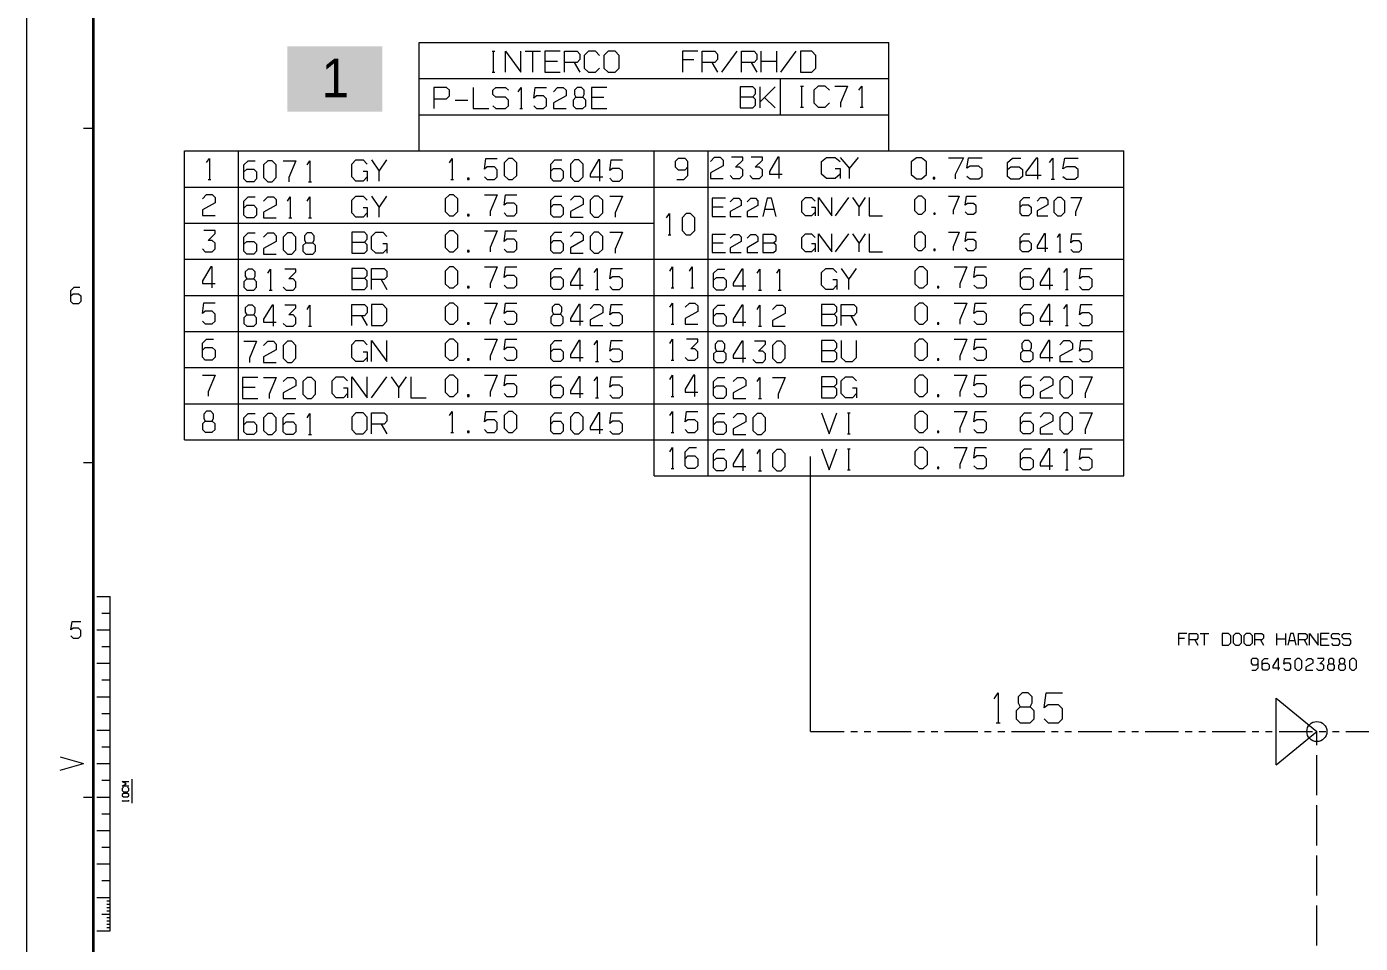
# Model space of a CAD drawing. Extents: x 3 to 1653, y -7 to 838.
# Drawn here: x 3.1 to 401.8, y 360.9 to 635 of the extents above; entities that cross this region are included whole.
import ezdxf

# ---------------------------------------------------------------- set-up
doc = ezdxf.new("R2010")
doc.units = 0
doc.linetypes.add('DASHED', pattern=[15, 12, -3])
doc.linetypes.add('PHANTOM', pattern=[20, 10, -2, 2, -2, 2, -2])
doc.layers.add('SOCKET', color=7, linetype='Continuous', lineweight=0)
doc.styles.add('DC_TEXTSTYLE4', font='arial.ttf', dxfattribs={"height": 0.2})

msp = doc.modelspace()

# ---------------------------------------------------------------- hatches: boundary and pattern name
at = {"layer": 'SOCKET', "linetype": 'Continuous', "lineweight": 0, "ltscale": 0.125, "true_color": 0xf8991e}
msp.add_hatch(color=30, dxfattribs=at).paths.add_polyline_path([(109.465, 609.596), (81.097, 609.587), (81.091, 629.087), (109.459, 629.096)])

# ---------------------------------------------------------------- linework, layer by layer
at = {"color": 3, "lineweight": 13}
for p, q in [((3.134, -5.388), (3.134, 835.612)), ((120.492, 630.226), (260.892, 630.226)), ((120.492, 597.826), (120.492, 630.226)), ((260.892, 597.826), (260.892, 630.226)), ((120.492, 619.426), (260.892, 619.426)), ((228.492, 608.626), (228.492, 619.426)), ((120.492, 608.626), (260.892, 608.626)), ((50.292, 587.026), (50.292, 597.826)), ((50.292, 597.826), (190.692, 597.826)), ((50.292, 597.826), (331.092, 597.826)), ((50.292, 587.026), (50.292, 597.826)), ((66.492, 587.026), (66.492, 597.826)), ((190.692, 587.026), (190.692, 597.826)), ((190.692, 587.026), (190.692, 597.826)), ((190.692, 597.826), (331.092, 597.826)), ((206.892, 587.026), (206.892, 597.826)), ((331.092, 587.026), (331.092, 597.826)), ((331.092, 587.026), (331.092, 597.826)), ((50.292, 576.226), (50.292, 587.026)), ((50.292, 587.026), (190.692, 587.026)), ((50.292, 587.026), (190.692, 587.026)), ((66.492, 576.226), (66.492, 587.026)), ((190.692, 576.226), (190.692, 587.026)), ((190.692, 587.026), (331.092, 587.026)), ((206.892, 565.426), (206.892, 587.026)), ((331.092, 565.426), (331.092, 587.026)), ((50.292, 565.426), (50.292, 576.226)), ((50.292, 576.226), (190.692, 576.226)), ((50.292, 576.226), (190.692, 576.226)), ((66.492, 565.426), (66.492, 576.226)), ((190.692, 565.426), (190.692, 576.226)), ((50.292, 554.626), (50.292, 565.426)), ((50.292, 565.426), (190.692, 565.426)), ((50.292, 565.426), (190.692, 565.426)), ((66.492, 554.626), (66.492, 565.426)), ((190.692, 554.626), (190.692, 565.426)), ((190.692, 554.626), (190.692, 565.426)), ((190.692, 565.426), (331.092, 565.426)), ((206.892, 554.626), (206.892, 565.426)), ((331.092, 554.626), (331.092, 565.426)), ((50.292, 554.626), (190.692, 554.626)), ((50.292, 543.826), (50.292, 554.626)), ((50.292, 554.626), (190.692, 554.626)), ((66.492, 543.826), (66.492, 554.626)), ((190.692, 554.626), (331.092, 554.626)), ((190.692, 543.826), (190.692, 554.626)), ((190.692, 554.626), (331.092, 554.626)), ((190.692, 543.826), (190.692, 554.626)), ((206.892, 543.826), (206.892, 554.626)), ((331.092, 543.826), (331.092, 554.626)), ((50.292, 533.026), (50.292, 543.826)), ((50.292, 543.826), (190.692, 543.826)), ((50.292, 543.826), (190.692, 543.826)), ((66.492, 533.026), (66.492, 543.826)), ((190.692, 543.826), (331.092, 543.826)), ((190.692, 533.026), (190.692, 543.826)), ((190.692, 543.826), (331.092, 543.826)), ((190.692, 533.026), (190.692, 543.826)), ((206.892, 533.026), (206.892, 543.826)), ((331.092, 533.026), (331.092, 543.826)), ((50.292, 522.226), (50.292, 533.026)), ((50.292, 533.026), (190.692, 533.026)), ((50.292, 533.026), (190.692, 533.026)), ((66.492, 522.226), (66.492, 533.026)), ((190.692, 522.226), (190.692, 533.026)), ((190.692, 522.226), (190.692, 533.026)), ((190.692, 522.226), (190.692, 533.026)), ((190.692, 533.026), (331.092, 533.026)), ((190.692, 533.026), (331.092, 533.026)), ((206.892, 522.226), (206.892, 533.026)), ((331.092, 522.226), (331.092, 533.026)), ((50.292, 511.426), (50.292, 522.226)), ((50.292, 522.226), (190.692, 522.226)), ((50.292, 522.226), (190.692, 522.226)), ((66.492, 511.426), (66.492, 522.226)), ((190.692, 511.426), (190.692, 522.226)), ((190.692, 522.226), (331.092, 522.226)), ((190.692, 511.426), (190.692, 522.226)), ((190.692, 522.226), (331.092, 522.226)), ((206.892, 511.426), (206.892, 522.226)), ((331.092, 511.426), (331.092, 522.226)), ((50.292, 511.426), (190.692, 511.426)), ((190.692, 511.426), (331.092, 511.426)), ((190.692, 500.626), (190.692, 511.426)), ((190.692, 511.426), (331.092, 511.426)), ((206.892, 500.626), (206.892, 511.426)), ((331.092, 500.626), (331.092, 511.426)), ((237.479, 424.196), (237.479, 506.406)), ((190.692, 500.626), (331.092, 500.626))]:
    msp.add_line(p, q, dxfattribs=at)
at = {"color": 3, "lineweight": 35}
msp.add_line((23.134, 8.612), (23.134, 825.612), dxfattribs=at)
at = {"color": 190, "lineweight": 13}
for p, q in [((20.134, 604.612), (23.134, 604.612)), ((20.134, 504.612), (23.134, 504.612)), ((24.134, 464.612), (28.134, 464.612)), ((28.134, 364.612), (28.134, 464.612)), ((25.634, 459.612), (28.134, 459.612)), ((24.134, 454.612), (28.134, 454.612)), ((25.634, 449.612), (28.134, 449.612)), ((24.134, 444.612), (28.134, 444.612)), ((25.634, 439.612), (28.134, 439.612)), ((24.134, 434.612), (28.134, 434.612)), ((25.634, 429.612), (28.134, 429.612)), ((24.134, 424.612), (28.134, 424.612)), ((25.634, 419.612), (28.134, 419.612)), ((3.134, 412.612), (3.134, 416.612)), ((13.134, 416.612), (20.134, 414.612)), ((13.134, 412.612), (20.134, 414.612)), ((24.134, 414.612), (28.134, 414.612)), ((25.634, 409.612), (28.134, 409.612)), ((20.134, 404.612), (23.134, 404.612)), ((24.134, 404.612), (28.134, 404.612)), ((25.634, 399.612), (28.134, 399.612)), ((24.134, 394.612), (28.134, 394.612)), ((25.634, 389.612), (28.134, 389.612)), ((24.134, 384.612), (28.134, 384.612)), ((25.634, 379.612), (28.134, 379.612)), ((24.134, 374.612), (28.134, 374.612)), ((27.134, 373.612), (28.134, 373.612)), ((27.134, 372.612), (28.134, 372.612)), ((27.134, 371.612), (28.134, 371.612)), ((25.634, 369.612), (28.134, 369.612)), ((27.134, 370.612), (28.134, 370.612)), ((27.134, 368.612), (28.134, 368.612)), ((27.134, 367.612), (28.134, 367.612)), ((24.134, 364.612), (28.134, 364.612)), ((27.134, 366.612), (28.134, 366.612)), ((27.134, 365.612), (28.134, 365.612))]:
    msp.add_line(p, q, dxfattribs=at)
at = {"color": 7, "lineweight": 13}
for p, q in [((376.654, 424.196), (376.654, 434.196)), ((376.654, 434.196), (388.799, 424.196)), ((376.654, 414.196), (376.654, 424.196)), ((376.654, 414.196), (388.799, 424.196))]:
    msp.add_line(p, q, dxfattribs=at)
at = {"color": 3, "linetype": 'PHANTOM', "lineweight": 13}
msp.add_line((237.479, 424.196), (1379.613, 424.196), dxfattribs=at)
at = {"color": 7, "linetype": 'DASHED', "lineweight": 13}
msp.add_line((388.799, 285.165), (388.799, 424.196), dxfattribs=at)
at = {"color": 2, "lineweight": 13}
msp.add_line((34.69, 402.808), (34.69, 409.948), dxfattribs=at)
at = {"color": 7, "lineweight": 13}
for points in [[(142.258, 627.626), (143.098, 627.626)], [(142.678, 621.326), (142.678, 627.626)], [(146.248, 621.326), (146.248, 627.626), (150.868, 621.326), (150.868, 627.626)], [(152.128, 627.626), (156.748, 627.626)], [(154.438, 621.326), (154.438, 627.626)], [(162.628, 627.626), (158.008, 627.626), (158.008, 621.326), (162.628, 621.326)], [(163.888, 621.326), (163.888, 627.626), (167.668, 627.626), (168.508, 626.786), (168.508, 625.106), (167.668, 624.266), (163.888, 624.266)], [(174.388, 626.366), (173.128, 627.626), (171.028, 627.626), (169.768, 626.366), (169.768, 622.586), (171.028, 621.326), (173.128, 621.326), (174.388, 622.586)], [(203.788, 627.626), (199.168, 627.626), (199.168, 621.326)], [(205.048, 621.326), (205.048, 627.626), (208.828, 627.626), (209.668, 626.786), (209.668, 625.106), (208.828, 624.266), (205.048, 624.266)], [(210.928, 621.326), (215.548, 627.626)], [(216.808, 621.326), (216.808, 627.626), (220.588, 627.626), (221.428, 626.786), (221.428, 625.106), (220.588, 624.266), (216.808, 624.266)], [(222.688, 621.326), (222.688, 627.626)], [(227.308, 627.626), (227.308, 621.326)], [(228.568, 621.326), (233.188, 627.626)], [(158.008, 624.686), (161.788, 624.686)], [(166.828, 624.266), (168.508, 621.326)], [(199.168, 625.106), (202.528, 625.106)], [(207.988, 624.266), (209.668, 621.326)], [(219.748, 624.266), (221.428, 621.326)], [(222.688, 624.686), (227.308, 624.686)], [(142.258, 621.326), (143.098, 621.326)], [(124.888, 613.426), (128.668, 613.426), (129.508, 614.266), (129.508, 615.946), (128.668, 616.786), (124.888, 616.786), (124.888, 610.486)], [(136.648, 616.786), (136.648, 610.486), (141.268, 610.486)], [(142.528, 611.326), (143.368, 610.486), (146.308, 610.486), (147.148, 611.326), (147.148, 613.006), (146.308, 613.846), (143.368, 613.846), (142.528, 614.686), (142.528, 615.946), (143.368, 616.786), (146.308, 616.786), (147.148, 615.946)], [(150.088, 615.526), (150.928, 616.786), (150.928, 610.486)], [(154.708, 611.326), (155.548, 610.486), (157.648, 610.486), (158.488, 611.326), (158.488, 613.426), (157.648, 614.266), (155.548, 614.266), (154.708, 613.636), (155.128, 616.786), (158.488, 616.786)], [(160.588, 615.526), (161.848, 616.786), (163.528, 616.786), (164.368, 615.946), (164.368, 614.266), (160.588, 612.166), (160.588, 610.486), (164.368, 610.486)], [(167.308, 613.846), (169.408, 613.846), (169.828, 614.686), (169.828, 615.946), (168.988, 616.786), (167.728, 616.786), (166.888, 615.946), (166.888, 614.686), (167.308, 613.846), (166.468, 613.006), (166.468, 611.326), (167.308, 610.486), (169.408, 610.486), (170.248, 611.326), (170.248, 613.006), (169.408, 613.846)], [(176.548, 616.786), (171.928, 616.786), (171.928, 610.486), (176.548, 610.486)], [(216.372, 614.036), (220.152, 614.036), (220.992, 614.876), (220.992, 616.136), (220.152, 616.976), (216.372, 616.976), (216.372, 610.676), (220.152, 610.676), (220.992, 611.516), (220.992, 613.196), (220.152, 614.036)], [(222.252, 616.976), (222.252, 610.676)], [(222.252, 612.356), (226.872, 616.976)], [(234.467, 617.211), (235.307, 617.211)], [(234.887, 610.911), (234.887, 617.211)], [(243.077, 615.951), (241.817, 617.211), (239.717, 617.211), (238.457, 615.951), (238.457, 612.171), (239.717, 610.911), (241.817, 610.911), (243.077, 612.171)], [(244.757, 617.211), (248.537, 617.211), (246.437, 612.171), (246.437, 610.911)], [(251.897, 615.951), (252.737, 617.211), (252.737, 610.911)], [(131.188, 613.006), (134.968, 613.006)], [(150.508, 610.486), (151.348, 610.486)], [(171.928, 613.846), (175.708, 613.846)], [(223.722, 613.826), (226.872, 610.676)], [(234.467, 610.911), (235.307, 610.911)], [(252.317, 610.911), (253.157, 610.911)], [(56.929, 594.315), (57.769, 595.575), (57.769, 589.275)], [(68.074, 591.533), (68.914, 592.373), (71.014, 592.373), (71.854, 591.533), (71.854, 589.433), (71.014, 588.593), (68.914, 588.593), (68.074, 589.433), (68.074, 593.633), (69.334, 594.893), (71.434, 594.893)], [(79.834, 594.893), (83.614, 594.893), (81.514, 589.853), (81.514, 588.593)], [(86.974, 593.633), (87.814, 594.893), (87.814, 588.593)], [(104.936, 590.065), (103.676, 588.805), (101.576, 588.805), (100.316, 590.065), (100.316, 593.845), (101.576, 595.105), (103.676, 595.105), (104.936, 593.845)], [(106.196, 595.105), (108.506, 591.745)], [(108.506, 588.805), (108.506, 591.745), (110.816, 595.105)], [(129.488, 594.27), (130.328, 595.53), (130.328, 589.23)], [(139.988, 590.07), (140.828, 589.23), (142.928, 589.23), (143.768, 590.07), (143.768, 592.17), (142.928, 593.01), (140.828, 593.01), (139.988, 592.38), (140.408, 595.53), (143.768, 595.53)], [(159.772, 591.745), (160.612, 592.585), (162.712, 592.585), (163.552, 591.745), (163.552, 589.645), (162.712, 588.805), (160.612, 588.805), (159.772, 589.645), (159.772, 593.845), (161.032, 595.105), (163.132, 595.105)], [(174.472, 588.805), (174.472, 595.105), (174.052, 595.105), (171.532, 590.905), (171.532, 590.065), (175.312, 590.065)], [(177.412, 589.645), (178.252, 588.805), (180.352, 588.805), (181.192, 589.645), (181.192, 591.745), (180.352, 592.585), (178.252, 592.585), (177.412, 591.955), (177.832, 595.105), (181.192, 595.105)], [(197.444, 589.23), (199.544, 589.23), (200.804, 590.49), (200.804, 594.69), (199.964, 595.53), (197.864, 595.53), (197.024, 594.69), (197.024, 593.01), (197.864, 592.17), (199.964, 592.17), (200.804, 593.01)], [(207.504, 594.653), (208.764, 595.913), (210.444, 595.913), (211.284, 595.073), (211.284, 593.393), (207.504, 591.293), (207.504, 589.613), (211.284, 589.613)], [(213.384, 590.453), (214.224, 589.613), (216.324, 589.613), (217.164, 590.453), (217.164, 592.133), (216.324, 592.973), (215.064, 592.973), (217.164, 595.073), (217.164, 595.913), (213.804, 595.913)], [(219.264, 590.453), (220.104, 589.613), (222.204, 589.613), (223.044, 590.453), (223.044, 592.133), (222.204, 592.973), (220.944, 592.973), (223.044, 595.073), (223.044, 595.913), (219.684, 595.913)], [(228.084, 589.613), (228.084, 595.913), (227.664, 595.913), (225.144, 591.713), (225.144, 590.873), (228.924, 590.873)], [(246.272, 590.845), (244.76, 589.585), (242.24, 589.585), (240.728, 590.845), (240.728, 594.625), (242.24, 595.885), (244.76, 595.885), (246.272, 594.625)], [(246.272, 595.885), (249.044, 592.525)], [(249.044, 589.585), (249.044, 592.525), (251.816, 595.885)], [(278.657, 595.769), (283.193, 595.769), (280.673, 590.729), (280.673, 589.469)], [(284.201, 590.309), (285.209, 589.469), (287.729, 589.469), (288.737, 590.309), (288.737, 592.409), (287.729, 593.249), (285.209, 593.249), (284.201, 592.619), (284.705, 595.769), (288.737, 595.769)], [(296.279, 592.262), (297.287, 593.102), (299.807, 593.102), (300.815, 592.262), (300.815, 590.162), (299.807, 589.322), (297.287, 589.322), (296.279, 590.162), (296.279, 594.362), (297.791, 595.622), (300.311, 595.622)], [(305.351, 589.322), (305.351, 595.622), (304.847, 595.622), (301.823, 591.422), (301.823, 590.582), (306.359, 590.582)], [(308.879, 594.362), (309.887, 595.622), (309.887, 589.322)], [(312.911, 590.162), (313.919, 589.322), (316.439, 589.322), (317.447, 590.162), (317.447, 592.262), (316.439, 593.102), (313.919, 593.102), (312.911, 592.472), (313.415, 595.622), (317.447, 595.622)], [(103.676, 591.745), (104.936, 591.745), (104.936, 588.805)], [(244.76, 592.525), (246.272, 592.525), (246.272, 589.585)], [(57.349, 589.275), (58.189, 589.275)], [(87.394, 588.593), (88.234, 588.593)], [(129.908, 589.23), (130.748, 589.23)], [(309.383, 589.322), (310.391, 589.322)], [(55.669, 583.515), (56.929, 584.775), (58.609, 584.775), (59.449, 583.935), (59.449, 582.255), (55.669, 580.155), (55.669, 578.475), (59.449, 578.475)], [(68.074, 580.733), (68.914, 581.573), (71.014, 581.573), (71.854, 580.733), (71.854, 578.633), (71.014, 577.793), (68.914, 577.793), (68.074, 578.633), (68.074, 582.833), (69.334, 584.093), (71.434, 584.093)], [(73.954, 582.833), (75.214, 584.093), (76.894, 584.093), (77.734, 583.253), (77.734, 581.573), (73.954, 579.473), (73.954, 577.793), (77.734, 577.793)], [(81.094, 582.833), (81.934, 584.093), (81.934, 577.793)], [(86.974, 582.833), (87.814, 584.093), (87.814, 577.793)], [(104.936, 579.265), (103.676, 578.005), (101.576, 578.005), (100.316, 579.265), (100.316, 583.045), (101.576, 584.305), (103.676, 584.305), (104.936, 583.045)], [(106.196, 584.305), (108.506, 580.945)], [(108.506, 578.005), (108.506, 580.945), (110.816, 584.305)], [(139.988, 584.73), (143.768, 584.73), (141.668, 579.69), (141.668, 578.43)], [(145.868, 579.27), (146.708, 578.43), (148.808, 578.43), (149.648, 579.27), (149.648, 581.37), (148.808, 582.21), (146.708, 582.21), (145.868, 581.58), (146.288, 584.73), (149.648, 584.73)], [(159.772, 580.945), (160.612, 581.785), (162.712, 581.785), (163.552, 580.945), (163.552, 578.845), (162.712, 578.005), (160.612, 578.005), (159.772, 578.845), (159.772, 583.045), (161.032, 584.305), (163.132, 584.305)], [(165.652, 583.045), (166.912, 584.305), (168.592, 584.305), (169.432, 583.465), (169.432, 581.785), (165.652, 579.685), (165.652, 578.005), (169.432, 578.005)], [(177.412, 584.305), (181.192, 584.305), (179.092, 579.265), (179.092, 578.005)], [(212.014, 583.643), (208.054, 583.643), (208.054, 578.243), (212.014, 578.243)], [(213.454, 582.563), (214.534, 583.643), (215.974, 583.643), (216.694, 582.923), (216.694, 581.483), (213.454, 579.683), (213.454, 578.243), (216.694, 578.243)], [(218.494, 582.563), (219.574, 583.643), (221.014, 583.643), (221.734, 582.923), (221.734, 581.483), (218.494, 579.683), (218.494, 578.243), (221.734, 578.243)], [(227.134, 578.243), (225.784, 583.643), (224.524, 583.643), (223.174, 578.243)], [(238.796, 579.535), (237.716, 578.455), (235.916, 578.455), (234.836, 579.535), (234.836, 582.775), (235.916, 583.855), (237.716, 583.855), (238.796, 582.775)], [(239.876, 578.455), (239.876, 583.855), (243.836, 578.455), (243.836, 583.855)], [(244.916, 578.455), (248.876, 583.855)], [(249.956, 583.855), (251.936, 580.975)], [(251.936, 578.455), (251.936, 580.975), (253.916, 583.855)], [(254.996, 583.855), (254.996, 578.455), (258.956, 578.455)], [(278.648, 584.28), (281.888, 584.28), (280.088, 579.96), (280.088, 578.88)], [(283.688, 579.6), (284.408, 578.88), (286.208, 578.88), (286.928, 579.6), (286.928, 581.4), (286.208, 582.12), (284.408, 582.12), (283.688, 581.58), (284.048, 584.28), (286.928, 584.28)], [(300.112, 580.975), (300.832, 581.695), (302.632, 581.695), (303.352, 580.975), (303.352, 579.175), (302.632, 578.455), (300.832, 578.455), (300.112, 579.175), (300.112, 582.775), (301.192, 583.855), (302.992, 583.855)], [(305.152, 582.775), (306.232, 583.855), (307.672, 583.855), (308.392, 583.135), (308.392, 581.695), (305.152, 579.895), (305.152, 578.455), (308.392, 578.455)], [(315.232, 583.855), (318.472, 583.855), (316.672, 579.535), (316.672, 578.455)], [(103.676, 580.945), (104.936, 580.945), (104.936, 578.005)], [(194.428, 577.797), (195.268, 579.057), (195.268, 572.757)], [(208.054, 581.123), (211.294, 581.123)], [(223.714, 580.403), (226.594, 580.403)], [(237.716, 580.975), (238.796, 580.975), (238.796, 578.455)], [(81.514, 577.793), (82.354, 577.793)], [(87.394, 577.793), (88.234, 577.793)], [(55.669, 568.515), (56.509, 567.675), (58.609, 567.675), (59.449, 568.515), (59.449, 570.195), (58.609, 571.035), (57.349, 571.035), (59.449, 573.135), (59.449, 573.975), (56.089, 573.975)], [(68.074, 569.933), (68.914, 570.773), (71.014, 570.773), (71.854, 569.933), (71.854, 567.833), (71.014, 566.993), (68.914, 566.993), (68.074, 567.833), (68.074, 572.033), (69.334, 573.293), (71.434, 573.293)], [(73.954, 572.033), (75.214, 573.293), (76.894, 573.293), (77.734, 572.453), (77.734, 570.773), (73.954, 568.673), (73.954, 566.993), (77.734, 566.993)], [(86.554, 570.353), (88.654, 570.353), (89.074, 571.193), (89.074, 572.453), (88.234, 573.293), (86.974, 573.293), (86.134, 572.453), (86.134, 571.193), (86.554, 570.353), (85.714, 569.513), (85.714, 567.833), (86.554, 566.993), (88.654, 566.993), (89.494, 567.833), (89.494, 569.513), (88.654, 570.353)], [(100.316, 570.565), (104.096, 570.565), (104.936, 571.405), (104.936, 572.665), (104.096, 573.505), (100.316, 573.505), (100.316, 567.205), (104.096, 567.205), (104.936, 568.045), (104.936, 569.725), (104.096, 570.565)], [(110.816, 568.465), (109.556, 567.205), (107.456, 567.205), (106.196, 568.465), (106.196, 572.245), (107.456, 573.505), (109.556, 573.505), (110.816, 572.245)], [(109.556, 570.145), (110.816, 570.145), (110.816, 567.205)], [(139.988, 573.93), (143.768, 573.93), (141.668, 568.89), (141.668, 567.63)], [(145.868, 568.47), (146.708, 567.63), (148.808, 567.63), (149.648, 568.47), (149.648, 570.57), (148.808, 571.41), (146.708, 571.41), (145.868, 570.78), (146.288, 573.93), (149.648, 573.93)], [(159.772, 570.145), (160.612, 570.985), (162.712, 570.985), (163.552, 570.145), (163.552, 568.045), (162.712, 567.205), (160.612, 567.205), (159.772, 568.045), (159.772, 572.245), (161.032, 573.505), (163.132, 573.505)], [(165.652, 572.245), (166.912, 573.505), (168.592, 573.505), (169.432, 572.665), (169.432, 570.985), (165.652, 568.885), (165.652, 567.205), (169.432, 567.205)], [(177.412, 573.505), (181.192, 573.505), (179.092, 568.465), (179.092, 567.205)], [(194.848, 572.757), (195.688, 572.757)], [(212.014, 572.843), (208.054, 572.843), (208.054, 567.443), (212.014, 567.443)], [(208.054, 570.323), (211.294, 570.323)], [(213.454, 571.763), (214.534, 572.843), (215.974, 572.843), (216.694, 572.123), (216.694, 570.683), (213.454, 568.883), (213.454, 567.443), (216.694, 567.443)], [(218.494, 571.763), (219.574, 572.843), (221.014, 572.843), (221.734, 572.123), (221.734, 570.683), (218.494, 568.883), (218.494, 567.443), (221.734, 567.443)], [(223.174, 570.323), (226.414, 570.323), (227.134, 571.043), (227.134, 572.123), (226.414, 572.843), (223.174, 572.843), (223.174, 567.443), (226.414, 567.443), (227.134, 568.163), (227.134, 569.603), (226.414, 570.323)], [(238.796, 568.735), (237.716, 567.655), (235.916, 567.655), (234.836, 568.735), (234.836, 571.975), (235.916, 573.055), (237.716, 573.055), (238.796, 571.975)], [(237.716, 570.175), (238.796, 570.175), (238.796, 567.655)], [(239.876, 567.655), (239.876, 573.055), (243.836, 567.655), (243.836, 573.055)], [(244.916, 567.655), (248.876, 573.055)], [(249.956, 573.055), (251.936, 570.175)], [(251.936, 567.655), (251.936, 570.175), (253.916, 573.055)], [(254.996, 573.055), (254.996, 567.655), (258.956, 567.655)], [(278.648, 573.48), (281.888, 573.48), (280.088, 569.16), (280.088, 568.08)], [(283.688, 568.8), (284.408, 568.08), (286.208, 568.08), (286.928, 568.8), (286.928, 570.6), (286.208, 571.32), (284.408, 571.32), (283.688, 570.78), (284.048, 573.48), (286.928, 573.48)], [(300.112, 570.175), (300.832, 570.895), (302.632, 570.895), (303.352, 570.175), (303.352, 568.375), (302.632, 567.655), (300.832, 567.655), (300.112, 568.375), (300.112, 571.975), (301.192, 573.055), (302.992, 573.055)], [(307.672, 567.655), (307.672, 573.055), (307.312, 573.055), (305.152, 569.455), (305.152, 568.735), (308.392, 568.735)], [(311.272, 571.975), (311.992, 573.055), (311.992, 567.655)], [(315.232, 568.375), (315.952, 567.655), (317.752, 567.655), (318.472, 568.375), (318.472, 570.175), (317.752, 570.895), (315.952, 570.895), (315.232, 570.355), (315.592, 573.055), (318.472, 573.055)], [(311.632, 567.655), (312.352, 567.655)], [(58.609, 556.875), (58.609, 563.175), (58.189, 563.175), (55.669, 558.975), (55.669, 558.135), (59.449, 558.135)], [(68.914, 559.553), (71.014, 559.553), (71.434, 560.393), (71.434, 561.653), (70.594, 562.493), (69.334, 562.493), (68.494, 561.653), (68.494, 560.393), (68.914, 559.553), (68.074, 558.713), (68.074, 557.033), (68.914, 556.193), (71.014, 556.193), (71.854, 557.033), (71.854, 558.713), (71.014, 559.553)], [(75.214, 561.233), (76.054, 562.493), (76.054, 556.193)], [(79.834, 557.033), (80.674, 556.193), (82.774, 556.193), (83.614, 557.033), (83.614, 558.713), (82.774, 559.553), (81.514, 559.553), (83.614, 561.653), (83.614, 562.493), (80.254, 562.493)], [(100.316, 559.765), (104.096, 559.765), (104.936, 560.605), (104.936, 561.865), (104.096, 562.705), (100.316, 562.705), (100.316, 556.405), (104.096, 556.405), (104.936, 557.245), (104.936, 558.925), (104.096, 559.765)], [(106.196, 556.405), (106.196, 562.705), (109.976, 562.705), (110.816, 561.865), (110.816, 560.185), (109.976, 559.345), (106.196, 559.345)], [(139.988, 563.13), (143.768, 563.13), (141.668, 558.09), (141.668, 556.83)], [(145.868, 557.67), (146.708, 556.83), (148.808, 556.83), (149.648, 557.67), (149.648, 559.77), (148.808, 560.61), (146.708, 560.61), (145.868, 559.98), (146.288, 563.13), (149.648, 563.13)], [(159.772, 559.345), (160.612, 560.185), (162.712, 560.185), (163.552, 559.345), (163.552, 557.245), (162.712, 556.405), (160.612, 556.405), (159.772, 557.245), (159.772, 561.445), (161.032, 562.705), (163.132, 562.705)], [(168.592, 556.405), (168.592, 562.705), (168.172, 562.705), (165.652, 558.505), (165.652, 557.665), (169.432, 557.665)], [(172.792, 561.445), (173.632, 562.705), (173.632, 556.405)], [(177.412, 557.245), (178.252, 556.405), (180.352, 556.405), (181.192, 557.245), (181.192, 559.345), (180.352, 560.185), (178.252, 560.185), (177.412, 559.555), (177.832, 562.705), (181.192, 562.705)], [(195.344, 561.87), (196.184, 563.13), (196.184, 556.83)], [(201.224, 561.87), (202.064, 563.13), (202.064, 556.83)], [(208.474, 559.133), (209.314, 559.973), (211.414, 559.973), (212.254, 559.133), (212.254, 557.033), (211.414, 556.193), (209.314, 556.193), (208.474, 557.033), (208.474, 561.233), (209.734, 562.493), (211.834, 562.493)], [(217.294, 556.193), (217.294, 562.493), (216.874, 562.493), (214.354, 558.293), (214.354, 557.453), (218.134, 557.453)], [(221.494, 561.233), (222.334, 562.493), (222.334, 556.193)], [(227.374, 561.233), (228.214, 562.493), (228.214, 556.193)], [(245.336, 557.665), (244.076, 556.405), (241.976, 556.405), (240.716, 557.665), (240.716, 561.445), (241.976, 562.705), (244.076, 562.705), (245.336, 561.445)], [(246.596, 562.705), (248.906, 559.345)], [(248.906, 556.405), (248.906, 559.345), (251.216, 562.705)], [(280.388, 563.13), (284.168, 563.13), (282.068, 558.09), (282.068, 556.83)], [(286.268, 557.67), (287.108, 556.83), (289.208, 556.83), (290.048, 557.67), (290.048, 559.77), (289.208, 560.61), (287.108, 560.61), (286.268, 559.98), (286.688, 563.13), (290.048, 563.13)], [(300.172, 559.345), (301.012, 560.185), (303.112, 560.185), (303.952, 559.345), (303.952, 557.245), (303.112, 556.405), (301.012, 556.405), (300.172, 557.245), (300.172, 561.445), (301.432, 562.705), (303.532, 562.705)], [(308.992, 556.405), (308.992, 562.705), (308.572, 562.705), (306.052, 558.505), (306.052, 557.665), (309.832, 557.665)], [(313.192, 561.445), (314.032, 562.705), (314.032, 556.405)], [(317.812, 557.245), (318.652, 556.405), (320.752, 556.405), (321.592, 557.245), (321.592, 559.345), (320.752, 560.185), (318.652, 560.185), (317.812, 559.555), (318.232, 562.705), (321.592, 562.705)], [(109.136, 559.345), (110.816, 556.405)], [(244.076, 559.345), (245.336, 559.345), (245.336, 556.405)], [(75.634, 556.193), (76.474, 556.193)], [(173.212, 556.405), (174.052, 556.405)], [(195.764, 556.83), (196.604, 556.83)], [(201.644, 556.83), (202.484, 556.83)], [(221.914, 556.193), (222.754, 556.193)], [(227.794, 556.193), (228.634, 556.193)], [(313.612, 556.405), (314.452, 556.405)], [(55.669, 546.915), (56.509, 546.075), (58.609, 546.075), (59.449, 546.915), (59.449, 549.015), (58.609, 549.855), (56.509, 549.855), (55.669, 549.225), (56.089, 552.375), (59.449, 552.375)], [(68.914, 548.753), (71.014, 548.753), (71.434, 549.593), (71.434, 550.853), (70.594, 551.693), (69.334, 551.693), (68.494, 550.853), (68.494, 549.593), (68.914, 548.753), (68.074, 547.913), (68.074, 546.233), (68.914, 545.393), (71.014, 545.393), (71.854, 546.233), (71.854, 547.913), (71.014, 548.753)], [(76.894, 545.393), (76.894, 551.693), (76.474, 551.693), (73.954, 547.493), (73.954, 546.653), (77.734, 546.653)], [(79.834, 546.233), (80.674, 545.393), (82.774, 545.393), (83.614, 546.233), (83.614, 547.913), (82.774, 548.753), (81.514, 548.753), (83.614, 550.853), (83.614, 551.693), (80.254, 551.693)], [(86.974, 550.433), (87.814, 551.693), (87.814, 545.393)], [(100.316, 545.605), (100.316, 551.905), (104.096, 551.905), (104.936, 551.065), (104.936, 549.385), (104.096, 548.545), (100.316, 548.545)], [(139.988, 552.33), (143.768, 552.33), (141.668, 547.29), (141.668, 546.03)], [(145.868, 546.87), (146.708, 546.03), (148.808, 546.03), (149.648, 546.87), (149.648, 548.97), (148.808, 549.81), (146.708, 549.81), (145.868, 549.18), (146.288, 552.33), (149.648, 552.33)], [(160.612, 548.965), (162.712, 548.965), (163.132, 549.805), (163.132, 551.065), (162.292, 551.905), (161.032, 551.905), (160.192, 551.065), (160.192, 549.805), (160.612, 548.965), (159.772, 548.125), (159.772, 546.445), (160.612, 545.605), (162.712, 545.605), (163.552, 546.445), (163.552, 548.125), (162.712, 548.965)], [(168.592, 545.605), (168.592, 551.905), (168.172, 551.905), (165.652, 547.705), (165.652, 546.865), (169.432, 546.865)], [(171.532, 550.645), (172.792, 551.905), (174.472, 551.905), (175.312, 551.065), (175.312, 549.385), (171.532, 547.285), (171.532, 545.605), (175.312, 545.605)], [(177.412, 546.445), (178.252, 545.605), (180.352, 545.605), (181.192, 546.445), (181.192, 548.545), (180.352, 549.385), (178.252, 549.385), (177.412, 548.755), (177.832, 551.905), (181.192, 551.905)], [(195.344, 551.07), (196.184, 552.33), (196.184, 546.03)], [(199.964, 551.07), (201.224, 552.33), (202.904, 552.33), (203.744, 551.49), (203.744, 549.81), (199.964, 547.71), (199.964, 546.03), (203.744, 546.03)], [(208.474, 548.333), (209.314, 549.173), (211.414, 549.173), (212.254, 548.333), (212.254, 546.233), (211.414, 545.393), (209.314, 545.393), (208.474, 546.233), (208.474, 550.433), (209.734, 551.693), (211.834, 551.693)], [(217.294, 545.393), (217.294, 551.693), (216.874, 551.693), (214.354, 547.493), (214.354, 546.653), (218.134, 546.653)], [(221.494, 550.433), (222.334, 551.693), (222.334, 545.393)], [(226.114, 550.433), (227.374, 551.693), (229.054, 551.693), (229.894, 550.853), (229.894, 549.173), (226.114, 547.073), (226.114, 545.393), (229.894, 545.393)], [(240.716, 548.965), (244.496, 548.965), (245.336, 549.805), (245.336, 551.065), (244.496, 551.905), (240.716, 551.905), (240.716, 545.605), (244.496, 545.605), (245.336, 546.445), (245.336, 548.125), (244.496, 548.965)], [(246.596, 545.605), (246.596, 551.905), (250.376, 551.905), (251.216, 551.065), (251.216, 549.385), (250.376, 548.545), (246.596, 548.545)], [(280.388, 552.33), (284.168, 552.33), (282.068, 547.29), (282.068, 546.03)], [(286.268, 546.87), (287.108, 546.03), (289.208, 546.03), (290.048, 546.87), (290.048, 548.97), (289.208, 549.81), (287.108, 549.81), (286.268, 549.18), (286.688, 552.33), (290.048, 552.33)], [(300.172, 548.545), (301.012, 549.385), (303.112, 549.385), (303.952, 548.545), (303.952, 546.445), (303.112, 545.605), (301.012, 545.605), (300.172, 546.445), (300.172, 550.645), (301.432, 551.905), (303.532, 551.905)], [(308.992, 545.605), (308.992, 551.905), (308.572, 551.905), (306.052, 547.705), (306.052, 546.865), (309.832, 546.865)], [(313.192, 550.645), (314.032, 551.905), (314.032, 545.605)], [(317.812, 546.445), (318.652, 545.605), (320.752, 545.605), (321.592, 546.445), (321.592, 548.545), (320.752, 549.385), (318.652, 549.385), (317.812, 548.755), (318.232, 551.905), (321.592, 551.905)], [(103.256, 548.545), (104.936, 545.605)], [(249.536, 548.545), (251.216, 545.605)], [(87.394, 545.393), (88.234, 545.393)], [(195.764, 546.03), (196.604, 546.03)], [(221.914, 545.393), (222.754, 545.393)], [(313.612, 545.605), (314.452, 545.605)], [(55.669, 538.215), (56.509, 539.055), (58.609, 539.055), (59.449, 538.215), (59.449, 536.115), (58.609, 535.275), (56.509, 535.275), (55.669, 536.115), (55.669, 540.315), (56.929, 541.575), (59.029, 541.575)], [(68.074, 540.893), (71.854, 540.893), (69.754, 535.853), (69.754, 534.593)], [(73.954, 539.633), (75.214, 540.893), (76.894, 540.893), (77.734, 540.053), (77.734, 538.373), (73.954, 536.273), (73.954, 534.593), (77.734, 534.593)], [(104.936, 536.065), (103.676, 534.805), (101.576, 534.805), (100.316, 536.065), (100.316, 539.845), (101.576, 541.105), (103.676, 541.105), (104.936, 539.845)], [(106.196, 534.805), (106.196, 541.105), (110.816, 534.805), (110.816, 541.105)], [(139.988, 541.53), (143.768, 541.53), (141.668, 536.49), (141.668, 535.23)], [(145.868, 536.07), (146.708, 535.23), (148.808, 535.23), (149.648, 536.07), (149.648, 538.17), (148.808, 539.01), (146.708, 539.01), (145.868, 538.38), (146.288, 541.53), (149.648, 541.53)], [(159.772, 537.745), (160.612, 538.585), (162.712, 538.585), (163.552, 537.745), (163.552, 535.645), (162.712, 534.805), (160.612, 534.805), (159.772, 535.645), (159.772, 539.845), (161.032, 541.105), (163.132, 541.105)], [(168.592, 534.805), (168.592, 541.105), (168.172, 541.105), (165.652, 536.905), (165.652, 536.065), (169.432, 536.065)], [(172.792, 539.845), (173.632, 541.105), (173.632, 534.805)], [(177.412, 535.645), (178.252, 534.805), (180.352, 534.805), (181.192, 535.645), (181.192, 537.745), (180.352, 538.585), (178.252, 538.585), (177.412, 537.955), (177.832, 541.105), (181.192, 541.105)], [(195.344, 540.27), (196.184, 541.53), (196.184, 535.23)], [(199.964, 536.07), (200.804, 535.23), (202.904, 535.23), (203.744, 536.07), (203.744, 537.75), (202.904, 538.59), (201.644, 538.59), (203.744, 540.69), (203.744, 541.53), (200.384, 541.53)], [(209.314, 537.953), (211.414, 537.953), (211.834, 538.793), (211.834, 540.053), (210.994, 540.893), (209.734, 540.893), (208.894, 540.053), (208.894, 538.793), (209.314, 537.953), (208.474, 537.113), (208.474, 535.433), (209.314, 534.593), (211.414, 534.593), (212.254, 535.433), (212.254, 537.113), (211.414, 537.953)], [(217.294, 534.593), (217.294, 540.893), (216.874, 540.893), (214.354, 536.693), (214.354, 535.853), (218.134, 535.853)], [(220.234, 535.433), (221.074, 534.593), (223.174, 534.593), (224.014, 535.433), (224.014, 537.113), (223.174, 537.953), (221.914, 537.953), (224.014, 540.053), (224.014, 540.893), (220.654, 540.893)], [(280.388, 541.53), (284.168, 541.53), (282.068, 536.49), (282.068, 535.23)], [(286.268, 536.07), (287.108, 535.23), (289.208, 535.23), (290.048, 536.07), (290.048, 538.17), (289.208, 539.01), (287.108, 539.01), (286.268, 538.38), (286.688, 541.53), (290.048, 541.53)], [(301.012, 538.165), (303.112, 538.165), (303.532, 539.005), (303.532, 540.265), (302.692, 541.105), (301.432, 541.105), (300.592, 540.265), (300.592, 539.005), (301.012, 538.165), (300.172, 537.325), (300.172, 535.645), (301.012, 534.805), (303.112, 534.805), (303.952, 535.645), (303.952, 537.325), (303.112, 538.165)], [(308.992, 534.805), (308.992, 541.105), (308.572, 541.105), (306.052, 536.905), (306.052, 536.065), (309.832, 536.065)], [(311.932, 539.845), (313.192, 541.105), (314.872, 541.105), (315.712, 540.265), (315.712, 538.585), (311.932, 536.485), (311.932, 534.805), (315.712, 534.805)], [(317.812, 535.645), (318.652, 534.805), (320.752, 534.805), (321.592, 535.645), (321.592, 537.745), (320.752, 538.585), (318.652, 538.585), (317.812, 537.955), (318.232, 541.105), (321.592, 541.105)], [(103.676, 537.745), (104.936, 537.745), (104.936, 534.805)], [(173.212, 534.805), (174.052, 534.805)], [(195.764, 535.23), (196.604, 535.23)], [(55.669, 530.775), (59.449, 530.775), (57.349, 525.735), (57.349, 524.475)], [(99.056, 525.265), (97.796, 524.005), (95.696, 524.005), (94.436, 525.265), (94.436, 529.045), (95.696, 530.305), (97.796, 530.305), (99.056, 529.045)], [(100.316, 524.005), (100.316, 530.305), (104.936, 524.005), (104.936, 530.305)], [(106.196, 524.005), (110.816, 530.305)], [(112.076, 530.305), (114.386, 526.945)], [(114.386, 524.005), (114.386, 526.945), (116.696, 530.305)], [(117.956, 530.305), (117.956, 524.005), (122.576, 524.005)], [(139.988, 530.73), (143.768, 530.73), (141.668, 525.69), (141.668, 524.43)], [(145.868, 525.27), (146.708, 524.43), (148.808, 524.43), (149.648, 525.27), (149.648, 527.37), (148.808, 528.21), (146.708, 528.21), (145.868, 527.58), (146.288, 530.73), (149.648, 530.73)], [(159.772, 526.945), (160.612, 527.785), (162.712, 527.785), (163.552, 526.945), (163.552, 524.845), (162.712, 524.005), (160.612, 524.005), (159.772, 524.845), (159.772, 529.045), (161.032, 530.305), (163.132, 530.305)], [(168.592, 524.005), (168.592, 530.305), (168.172, 530.305), (165.652, 526.105), (165.652, 525.265), (169.432, 525.265)], [(172.792, 529.045), (173.632, 530.305), (173.632, 524.005)], [(177.412, 524.845), (178.252, 524.005), (180.352, 524.005), (181.192, 524.845), (181.192, 526.945), (180.352, 527.785), (178.252, 527.785), (177.412, 527.155), (177.832, 530.305), (181.192, 530.305)], [(195.344, 529.47), (196.184, 530.73), (196.184, 524.43)], [(202.904, 524.43), (202.904, 530.73), (202.484, 530.73), (199.964, 526.53), (199.964, 525.69), (203.744, 525.69)], [(240.716, 527.365), (244.496, 527.365), (245.336, 528.205), (245.336, 529.465), (244.496, 530.305), (240.716, 530.305), (240.716, 524.005), (244.496, 524.005), (245.336, 524.845), (245.336, 526.525), (244.496, 527.365)], [(251.216, 525.265), (249.956, 524.005), (247.856, 524.005), (246.596, 525.265), (246.596, 529.045), (247.856, 530.305), (249.956, 530.305), (251.216, 529.045)], [(280.388, 530.73), (284.168, 530.73), (282.068, 525.69), (282.068, 524.43)], [(286.268, 525.27), (287.108, 524.43), (289.208, 524.43), (290.048, 525.27), (290.048, 527.37), (289.208, 528.21), (287.108, 528.21), (286.268, 527.58), (286.688, 530.73), (290.048, 530.73)], [(300.172, 526.945), (301.012, 527.785), (303.112, 527.785), (303.952, 526.945), (303.952, 524.845), (303.112, 524.005), (301.012, 524.005), (300.172, 524.845), (300.172, 529.045), (301.432, 530.305), (303.532, 530.305)], [(306.052, 529.045), (307.312, 530.305), (308.992, 530.305), (309.832, 529.465), (309.832, 527.785), (306.052, 525.685), (306.052, 524.005), (309.832, 524.005)], [(317.812, 530.305), (321.592, 530.305), (319.492, 525.265), (319.492, 524.005)], [(72.274, 530.093), (67.654, 530.093), (67.654, 523.793), (72.274, 523.793)], [(67.654, 527.153), (71.434, 527.153)], [(73.954, 530.093), (77.734, 530.093), (75.634, 525.053), (75.634, 523.793)], [(79.834, 528.833), (81.094, 530.093), (82.774, 530.093), (83.614, 529.253), (83.614, 527.573), (79.834, 525.473), (79.834, 523.793), (83.614, 523.793)], [(97.796, 526.945), (99.056, 526.945), (99.056, 524.005)], [(208.474, 526.733), (209.314, 527.573), (211.414, 527.573), (212.254, 526.733), (212.254, 524.633), (211.414, 523.793), (209.314, 523.793), (208.474, 524.633), (208.474, 528.833), (209.734, 530.093), (211.834, 530.093)], [(214.354, 528.833), (215.614, 530.093), (217.294, 530.093), (218.134, 529.253), (218.134, 527.573), (214.354, 525.473), (214.354, 523.793), (218.134, 523.793)], [(221.494, 528.833), (222.334, 530.093), (222.334, 523.793)], [(226.114, 530.093), (229.894, 530.093), (227.794, 525.053), (227.794, 523.793)], [(249.956, 526.945), (251.216, 526.945), (251.216, 524.005)], [(173.212, 524.005), (174.052, 524.005)], [(195.764, 524.43), (196.604, 524.43)], [(221.914, 523.793), (222.754, 523.793)], [(56.509, 517.035), (58.609, 517.035), (59.029, 517.875), (59.029, 519.135), (58.189, 519.975), (56.929, 519.975), (56.089, 519.135), (56.089, 517.875), (56.509, 517.035), (55.669, 516.195), (55.669, 514.515), (56.509, 513.675), (58.609, 513.675), (59.449, 514.515), (59.449, 516.195), (58.609, 517.035)], [(68.074, 515.933), (68.914, 516.773), (71.014, 516.773), (71.854, 515.933), (71.854, 513.833), (71.014, 512.993), (68.914, 512.993), (68.074, 513.833), (68.074, 518.033), (69.334, 519.293), (71.434, 519.293)], [(79.834, 515.933), (80.674, 516.773), (82.774, 516.773), (83.614, 515.933), (83.614, 513.833), (82.774, 512.993), (80.674, 512.993), (79.834, 513.833), (79.834, 518.033), (81.094, 519.293), (83.194, 519.293)], [(86.974, 518.033), (87.814, 519.293), (87.814, 512.993)], [(106.196, 513.205), (106.196, 519.505), (109.976, 519.505), (110.816, 518.665), (110.816, 516.985), (109.976, 516.145), (106.196, 516.145)], [(129.488, 518.67), (130.328, 519.93), (130.328, 513.63)], [(139.988, 514.47), (140.828, 513.63), (142.928, 513.63), (143.768, 514.47), (143.768, 516.57), (142.928, 517.41), (140.828, 517.41), (139.988, 516.78), (140.408, 519.93), (143.768, 519.93)], [(159.772, 516.145), (160.612, 516.985), (162.712, 516.985), (163.552, 516.145), (163.552, 514.045), (162.712, 513.205), (160.612, 513.205), (159.772, 514.045), (159.772, 518.245), (161.032, 519.505), (163.132, 519.505)], [(174.472, 513.205), (174.472, 519.505), (174.052, 519.505), (171.532, 515.305), (171.532, 514.465), (175.312, 514.465)], [(177.412, 514.045), (178.252, 513.205), (180.352, 513.205), (181.192, 514.045), (181.192, 516.145), (180.352, 516.985), (178.252, 516.985), (177.412, 516.355), (177.832, 519.505), (181.192, 519.505)], [(195.344, 518.67), (196.184, 519.93), (196.184, 513.63)], [(199.964, 514.47), (200.804, 513.63), (202.904, 513.63), (203.744, 514.47), (203.744, 516.57), (202.904, 517.41), (200.804, 517.41), (199.964, 516.78), (200.384, 519.93), (203.744, 519.93)], [(208.474, 515.933), (209.314, 516.773), (211.414, 516.773), (212.254, 515.933), (212.254, 513.833), (211.414, 512.993), (209.314, 512.993), (208.474, 513.833), (208.474, 518.033), (209.734, 519.293), (211.834, 519.293)], [(214.354, 518.033), (215.614, 519.293), (217.294, 519.293), (218.134, 518.453), (218.134, 516.773), (214.354, 514.673), (214.354, 512.993), (218.134, 512.993)], [(240.716, 519.505), (243.026, 513.205), (245.336, 519.505)], [(248.486, 519.505), (249.326, 519.505)], [(248.906, 513.205), (248.906, 519.505)], [(280.388, 519.93), (284.168, 519.93), (282.068, 514.89), (282.068, 513.63)], [(286.268, 514.47), (287.108, 513.63), (289.208, 513.63), (290.048, 514.47), (290.048, 516.57), (289.208, 517.41), (287.108, 517.41), (286.268, 516.78), (286.688, 519.93), (290.048, 519.93)], [(300.172, 516.145), (301.012, 516.985), (303.112, 516.985), (303.952, 516.145), (303.952, 514.045), (303.112, 513.205), (301.012, 513.205), (300.172, 514.045), (300.172, 518.245), (301.432, 519.505), (303.532, 519.505)], [(306.052, 518.245), (307.312, 519.505), (308.992, 519.505), (309.832, 518.665), (309.832, 516.985), (306.052, 514.885), (306.052, 513.205), (309.832, 513.205)], [(317.812, 519.505), (321.592, 519.505), (319.492, 514.465), (319.492, 513.205)], [(109.136, 516.145), (110.816, 513.205)], [(87.394, 512.993), (88.234, 512.993)], [(129.908, 513.63), (130.748, 513.63)], [(195.764, 513.63), (196.604, 513.63)], [(248.486, 513.205), (249.326, 513.205)], [(195.344, 507.87), (196.184, 509.13), (196.184, 502.83)], [(199.964, 505.77), (200.804, 506.61), (202.904, 506.61), (203.744, 505.77), (203.744, 503.67), (202.904, 502.83), (200.804, 502.83), (199.964, 503.67), (199.964, 507.87), (201.224, 509.13), (203.324, 509.13)], [(208.474, 505.133), (209.314, 505.973), (211.414, 505.973), (212.254, 505.133), (212.254, 503.033), (211.414, 502.193), (209.314, 502.193), (208.474, 503.033), (208.474, 507.233), (209.734, 508.493), (211.834, 508.493)], [(217.294, 502.193), (217.294, 508.493), (216.874, 508.493), (214.354, 504.293), (214.354, 503.453), (218.134, 503.453)], [(221.494, 507.233), (222.334, 508.493), (222.334, 502.193)], [(240.716, 508.705), (243.026, 502.405), (245.336, 508.705)], [(248.486, 508.705), (249.326, 508.705)], [(248.906, 502.405), (248.906, 508.705)], [(280.388, 509.13), (284.168, 509.13), (282.068, 504.09), (282.068, 502.83)], [(286.268, 503.67), (287.108, 502.83), (289.208, 502.83), (290.048, 503.67), (290.048, 505.77), (289.208, 506.61), (287.108, 506.61), (286.268, 505.98), (286.688, 509.13), (290.048, 509.13)], [(300.172, 505.345), (301.012, 506.185), (303.112, 506.185), (303.952, 505.345), (303.952, 503.245), (303.112, 502.405), (301.012, 502.405), (300.172, 503.245), (300.172, 507.445), (301.432, 508.705), (303.532, 508.705)], [(308.992, 502.405), (308.992, 508.705), (308.572, 508.705), (306.052, 504.505), (306.052, 503.665), (309.832, 503.665)], [(313.192, 507.445), (314.032, 508.705), (314.032, 502.405)], [(317.812, 503.245), (318.652, 502.405), (320.752, 502.405), (321.592, 503.245), (321.592, 505.345), (320.752, 506.185), (318.652, 506.185), (317.812, 505.555), (318.232, 508.705), (321.592, 508.705)], [(195.764, 502.83), (196.604, 502.83)], [(248.486, 502.405), (249.326, 502.405)], [(313.612, 502.405), (314.452, 502.405)], [(221.914, 502.193), (222.754, 502.193)], [(349.975, 453.533), (347.408, 453.533), (347.408, 450.033)], [(347.408, 452.133), (349.275, 452.133)], [(350.675, 450.033), (350.675, 453.533), (352.775, 453.533), (353.242, 453.066), (353.242, 452.133), (352.775, 451.666), (350.675, 451.666)], [(352.308, 451.666), (353.242, 450.033)], [(353.942, 453.533), (356.508, 453.533)], [(355.225, 450.033), (355.225, 453.533)], [(370.275, 450.033), (370.275, 453.533), (372.375, 453.533), (372.842, 453.066), (372.842, 452.133), (372.375, 451.666), (370.275, 451.666)], [(371.908, 451.666), (372.842, 450.033)], [(376.808, 450.033), (376.808, 453.533)], [(376.808, 451.9), (379.375, 451.9)], [(379.375, 453.533), (379.375, 450.033)], [(382.642, 450.033), (381.767, 453.533), (380.95, 453.533), (380.075, 450.033)], [(380.425, 451.433), (382.292, 451.433)], [(383.342, 450.033), (383.342, 453.533), (385.442, 453.533), (385.908, 453.066), (385.908, 452.133), (385.442, 451.666), (383.342, 451.666)], [(384.975, 451.666), (385.908, 450.033)], [(386.608, 450.033), (386.608, 453.533), (389.175, 450.033), (389.175, 453.533)], [(392.442, 453.533), (389.875, 453.533), (389.875, 450.033), (392.442, 450.033)], [(389.875, 451.9), (391.975, 451.9)], [(393.142, 450.5), (393.608, 450.033), (395.242, 450.033), (395.708, 450.5), (395.708, 451.433), (395.242, 451.9), (393.608, 451.9), (393.142, 452.366), (393.142, 453.066), (393.608, 453.533), (395.242, 453.533), (395.708, 453.066)], [(396.408, 450.5), (396.875, 450.033), (398.508, 450.033), (398.975, 450.5), (398.975, 451.433), (398.508, 451.9), (396.875, 451.9), (396.408, 452.366), (396.408, 453.066), (396.875, 453.533), (398.508, 453.533), (398.975, 453.066)], [(369.369, 442.557), (370.535, 442.557), (371.235, 443.257), (371.235, 445.59), (370.769, 446.057), (369.602, 446.057), (369.135, 445.59), (369.135, 444.657), (369.602, 444.19), (370.769, 444.19), (371.235, 444.657)], [(372.402, 444.19), (372.869, 444.657), (374.035, 444.657), (374.502, 444.19), (374.502, 443.023), (374.035, 442.557), (372.869, 442.557), (372.402, 443.023), (372.402, 445.357), (373.102, 446.057), (374.269, 446.057)], [(377.302, 442.557), (377.302, 446.057), (377.069, 446.057), (375.669, 443.723), (375.669, 443.257), (377.769, 443.257)], [(378.935, 443.023), (379.402, 442.557), (380.569, 442.557), (381.035, 443.023), (381.035, 444.19), (380.569, 444.657), (379.402, 444.657), (378.935, 444.307), (379.169, 446.057), (381.035, 446.057)], [(385.469, 445.357), (386.169, 446.057), (387.102, 446.057), (387.569, 445.59), (387.569, 444.657), (385.469, 443.49), (385.469, 442.557), (387.569, 442.557)], [(388.735, 443.023), (389.202, 442.557), (390.369, 442.557), (390.835, 443.023), (390.835, 443.957), (390.369, 444.423), (389.669, 444.423), (390.835, 445.59), (390.835, 446.057), (388.969, 446.057)], [(392.469, 444.423), (393.635, 444.423), (393.869, 444.89), (393.869, 445.59), (393.402, 446.057), (392.702, 446.057), (392.235, 445.59), (392.235, 444.89), (392.469, 444.423), (392.002, 443.957), (392.002, 443.023), (392.469, 442.557), (393.635, 442.557), (394.102, 443.023), (394.102, 443.957), (393.635, 444.423)], [(395.735, 444.423), (396.902, 444.423), (397.135, 444.89), (397.135, 445.59), (396.669, 446.057), (395.969, 446.057), (395.502, 445.59), (395.502, 444.89), (395.735, 444.423), (395.269, 443.957), (395.269, 443.023), (395.735, 442.557), (396.902, 442.557), (397.369, 443.023), (397.369, 443.957), (396.902, 444.423)], [(292.318, 433.964), (293.518, 435.764), (293.518, 426.764)], [(300.118, 431.564), (303.118, 431.564), (303.718, 432.764), (303.718, 434.564), (302.518, 435.764), (300.718, 435.764), (299.518, 434.564), (299.518, 432.764), (300.118, 431.564), (298.918, 430.364), (298.918, 427.964), (300.118, 426.764), (303.118, 426.764), (304.318, 427.964), (304.318, 430.364), (303.118, 431.564)], [(307.318, 427.964), (308.518, 426.764), (311.518, 426.764), (312.718, 427.964), (312.718, 430.964), (311.518, 432.164), (308.518, 432.164), (307.318, 431.264), (307.918, 435.764), (312.718, 435.764)], [(292.918, 426.764), (294.118, 426.764)]]:
    msp.add_lwpolyline(points, dxfattribs=at)
for points in [[(175.648, 622.586), (176.908, 621.326), (179.008, 621.326), (180.268, 622.586), (180.268, 626.366), (179.008, 627.626), (176.908, 627.626), (175.648, 626.366)], [(234.448, 621.326), (237.808, 621.326), (239.068, 622.586), (239.068, 626.366), (237.808, 627.626), (234.448, 627.626)], [(73.954, 589.853), (75.214, 588.593), (76.474, 588.593), (77.734, 589.853), (77.734, 593.633), (76.474, 594.893), (75.214, 594.893), (73.954, 593.633)], [(145.868, 590.49), (147.128, 589.23), (148.388, 589.23), (149.648, 590.49), (149.648, 594.27), (148.388, 595.53), (147.128, 595.53), (145.868, 594.27)], [(165.652, 590.065), (166.912, 588.805), (168.172, 588.805), (169.432, 590.065), (169.432, 593.845), (168.172, 595.105), (166.912, 595.105), (165.652, 593.845)], [(267.569, 590.729), (269.081, 589.469), (270.593, 589.469), (272.105, 590.729), (272.105, 594.509), (270.593, 595.769), (269.081, 595.769), (267.569, 594.509)], [(134.948, 589.65), (134.948, 589.23), (135.368, 589.23), (135.368, 589.65)], [(274.121, 589.889), (274.121, 589.469), (274.625, 589.469), (274.625, 589.889)], [(128.228, 579.69), (129.488, 578.43), (130.748, 578.43), (132.008, 579.69), (132.008, 583.47), (130.748, 584.73), (129.488, 584.73), (128.228, 583.47)], [(171.532, 579.265), (172.792, 578.005), (174.052, 578.005), (175.312, 579.265), (175.312, 583.045), (174.052, 584.305), (172.792, 584.305), (171.532, 583.045)], [(268.568, 579.96), (269.648, 578.88), (270.728, 578.88), (271.808, 579.96), (271.808, 583.2), (270.728, 584.28), (269.648, 584.28), (268.568, 583.2)], [(310.192, 579.535), (311.272, 578.455), (312.352, 578.455), (313.432, 579.535), (313.432, 582.775), (312.352, 583.855), (311.272, 583.855), (310.192, 582.775)], [(134.948, 578.85), (134.948, 578.43), (135.368, 578.43), (135.368, 578.85)], [(199.048, 574.017), (200.308, 572.757), (201.568, 572.757), (202.828, 574.017), (202.828, 577.797), (201.568, 579.057), (200.308, 579.057), (199.048, 577.797)], [(274.328, 579.24), (274.328, 578.88), (274.688, 578.88), (274.688, 579.24)], [(79.834, 568.253), (81.094, 566.993), (82.354, 566.993), (83.614, 568.253), (83.614, 572.033), (82.354, 573.293), (81.094, 573.293), (79.834, 572.033)], [(128.228, 568.89), (129.488, 567.63), (130.748, 567.63), (132.008, 568.89), (132.008, 572.67), (130.748, 573.93), (129.488, 573.93), (128.228, 572.67)], [(171.532, 568.465), (172.792, 567.205), (174.052, 567.205), (175.312, 568.465), (175.312, 572.245), (174.052, 573.505), (172.792, 573.505), (171.532, 572.245)], [(268.568, 569.16), (269.648, 568.08), (270.728, 568.08), (271.808, 569.16), (271.808, 572.4), (270.728, 573.48), (269.648, 573.48), (268.568, 572.4)], [(134.948, 568.05), (134.948, 567.63), (135.368, 567.63), (135.368, 568.05)], [(274.328, 568.44), (274.328, 568.08), (274.688, 568.08), (274.688, 568.44)], [(128.228, 558.09), (129.488, 556.83), (130.748, 556.83), (132.008, 558.09), (132.008, 561.87), (130.748, 563.13), (129.488, 563.13), (128.228, 561.87)], [(268.628, 558.09), (269.888, 556.83), (271.148, 556.83), (272.408, 558.09), (272.408, 561.87), (271.148, 563.13), (269.888, 563.13), (268.628, 561.87)], [(134.948, 557.25), (134.948, 556.83), (135.368, 556.83), (135.368, 557.25)], [(275.348, 557.25), (275.348, 556.83), (275.768, 556.83), (275.768, 557.25)], [(106.196, 545.605), (109.556, 545.605), (110.816, 546.865), (110.816, 550.645), (109.556, 551.905), (106.196, 551.905)], [(128.228, 547.29), (129.488, 546.03), (130.748, 546.03), (132.008, 547.29), (132.008, 551.07), (130.748, 552.33), (129.488, 552.33), (128.228, 551.07)], [(268.628, 547.29), (269.888, 546.03), (271.148, 546.03), (272.408, 547.29), (272.408, 551.07), (271.148, 552.33), (269.888, 552.33), (268.628, 551.07)], [(134.948, 546.45), (134.948, 546.03), (135.368, 546.03), (135.368, 546.45)], [(275.348, 546.45), (275.348, 546.03), (275.768, 546.03), (275.768, 546.45)], [(79.834, 535.853), (81.094, 534.593), (82.354, 534.593), (83.614, 535.853), (83.614, 539.633), (82.354, 540.893), (81.094, 540.893), (79.834, 539.633)], [(128.228, 536.49), (129.488, 535.23), (130.748, 535.23), (132.008, 536.49), (132.008, 540.27), (130.748, 541.53), (129.488, 541.53), (128.228, 540.27)], [(226.114, 535.853), (227.374, 534.593), (228.634, 534.593), (229.894, 535.853), (229.894, 539.633), (228.634, 540.893), (227.374, 540.893), (226.114, 539.633)], [(268.628, 536.49), (269.888, 535.23), (271.148, 535.23), (272.408, 536.49), (272.408, 540.27), (271.148, 541.53), (269.888, 541.53), (268.628, 540.27)], [(134.948, 535.65), (134.948, 535.23), (135.368, 535.23), (135.368, 535.65)], [(275.348, 535.65), (275.348, 535.23), (275.768, 535.23), (275.768, 535.65)], [(128.228, 525.69), (129.488, 524.43), (130.748, 524.43), (132.008, 525.69), (132.008, 529.47), (130.748, 530.73), (129.488, 530.73), (128.228, 529.47)], [(268.628, 525.69), (269.888, 524.43), (271.148, 524.43), (272.408, 525.69), (272.408, 529.47), (271.148, 530.73), (269.888, 530.73), (268.628, 529.47)], [(311.932, 525.265), (313.192, 524.005), (314.452, 524.005), (315.712, 525.265), (315.712, 529.045), (314.452, 530.305), (313.192, 530.305), (311.932, 529.045)], [(85.714, 525.053), (86.974, 523.793), (88.234, 523.793), (89.494, 525.053), (89.494, 528.833), (88.234, 530.093), (86.974, 530.093), (85.714, 528.833)], [(134.948, 524.85), (134.948, 524.43), (135.368, 524.43), (135.368, 524.85)], [(275.348, 524.85), (275.348, 524.43), (275.768, 524.43), (275.768, 524.85)], [(73.954, 514.253), (75.214, 512.993), (76.474, 512.993), (77.734, 514.253), (77.734, 518.033), (76.474, 519.293), (75.214, 519.293), (73.954, 518.033)], [(100.316, 514.465), (101.576, 513.205), (103.676, 513.205), (104.936, 514.465), (104.936, 518.245), (103.676, 519.505), (101.576, 519.505), (100.316, 518.245)], [(145.868, 514.89), (147.128, 513.63), (148.388, 513.63), (149.648, 514.89), (149.648, 518.67), (148.388, 519.93), (147.128, 519.93), (145.868, 518.67)], [(165.652, 514.465), (166.912, 513.205), (168.172, 513.205), (169.432, 514.465), (169.432, 518.245), (168.172, 519.505), (166.912, 519.505), (165.652, 518.245)], [(220.234, 514.253), (221.494, 512.993), (222.754, 512.993), (224.014, 514.253), (224.014, 518.033), (222.754, 519.293), (221.494, 519.293), (220.234, 518.033)], [(268.628, 514.89), (269.888, 513.63), (271.148, 513.63), (272.408, 514.89), (272.408, 518.67), (271.148, 519.93), (269.888, 519.93), (268.628, 518.67)], [(311.932, 514.465), (313.192, 513.205), (314.452, 513.205), (315.712, 514.465), (315.712, 518.245), (314.452, 519.505), (313.192, 519.505), (311.932, 518.245)], [(134.948, 514.05), (134.948, 513.63), (135.368, 513.63), (135.368, 514.05)], [(275.348, 514.05), (275.348, 513.63), (275.768, 513.63), (275.768, 514.05)], [(226.114, 503.453), (227.374, 502.193), (228.634, 502.193), (229.894, 503.453), (229.894, 507.233), (228.634, 508.493), (227.374, 508.493), (226.114, 507.233)], [(268.628, 504.09), (269.888, 502.83), (271.148, 502.83), (272.408, 504.09), (272.408, 507.87), (271.148, 509.13), (269.888, 509.13), (268.628, 507.87)], [(275.348, 503.25), (275.348, 502.83), (275.768, 502.83), (275.768, 503.25)], [(360.475, 450.033), (362.342, 450.033), (363.042, 450.733), (363.042, 452.833), (362.342, 453.533), (360.475, 453.533)], [(363.742, 450.733), (364.442, 450.033), (365.608, 450.033), (366.308, 450.733), (366.308, 452.833), (365.608, 453.533), (364.442, 453.533), (363.742, 452.833)], [(367.008, 450.733), (367.708, 450.033), (368.875, 450.033), (369.575, 450.733), (369.575, 452.833), (368.875, 453.533), (367.708, 453.533), (367.008, 452.833)], [(382.202, 443.257), (382.902, 442.557), (383.602, 442.557), (384.302, 443.257), (384.302, 445.357), (383.602, 446.057), (382.902, 446.057), (382.202, 445.357)], [(398.535, 443.257), (399.235, 442.557), (399.935, 442.557), (400.635, 443.257), (400.635, 445.357), (399.935, 446.057), (399.235, 446.057), (398.535, 445.357)]]:
    msp.add_lwpolyline(points, close=True, dxfattribs=at)
at = {"color": 190, "lineweight": 13}
for points in [[(16.361, 554.445), (17.016, 555.111), (18.652, 555.111), (19.307, 554.445), (19.307, 552.778), (18.652, 552.111), (17.016, 552.111), (16.361, 552.778), (16.361, 556.111), (17.343, 557.111), (18.98, 557.111)], [(16.361, 452.778), (17.016, 452.111), (18.652, 452.111), (19.307, 452.778), (19.307, 454.445), (18.652, 455.111), (17.016, 455.111), (16.361, 454.611), (16.688, 457.111), (19.307, 457.111)]]:
    msp.add_lwpolyline(points, dxfattribs=at)
at = {"color": 1, "lineweight": 13}
for points in [[(240.716, 538.165), (244.496, 538.165), (245.336, 539.005), (245.336, 540.265), (244.496, 541.105), (240.716, 541.105), (240.716, 534.805), (244.496, 534.805), (245.336, 535.645), (245.336, 537.325), (244.496, 538.165)], [(246.596, 541.105), (246.596, 536.065), (247.856, 534.805), (249.956, 534.805), (251.216, 536.065), (251.216, 541.105)]]:
    msp.add_lwpolyline(points, dxfattribs=at)
at = {"color": 2, "lineweight": 13}
for points in [[(33.69, 407.909), (31.69, 407.909), (32.89, 408.564), (31.69, 409.218), (33.69, 409.218)], [(32.09, 407.517), (31.69, 407.16), (31.69, 406.566), (32.09, 406.209), (33.29, 406.209), (33.69, 406.566), (33.69, 407.16), (33.29, 407.517)], [(32.09, 403.283), (31.69, 403.521), (33.69, 403.521)], [(33.69, 403.402), (33.69, 403.64)]]:
    msp.add_lwpolyline(points, dxfattribs=at)
msp.add_lwpolyline([(33.29, 404.627), (33.69, 404.984), (33.69, 405.341), (33.29, 405.698), (32.09, 405.698), (31.69, 405.341), (31.69, 404.984), (32.09, 404.627)], close=True, dxfattribs=at)
at = {"color": 7, "lineweight": 13}
msp.add_circle((388.799, 424.196), 3, dxfattribs=at)

# ---------------------------------------------------------------- texts
at = {"layer": 'SOCKET', "color": 7, "linetype": 'Continuous', "lineweight": 0, "style": 'DC_TEXTSTYLE4', "width": 0.912831}
msp.add_text('1', height=11.554, rotation=0.03984, dxfattribs=at).set_placement((91.316, 613.857))

doc.saveas('drawing.dxf')
